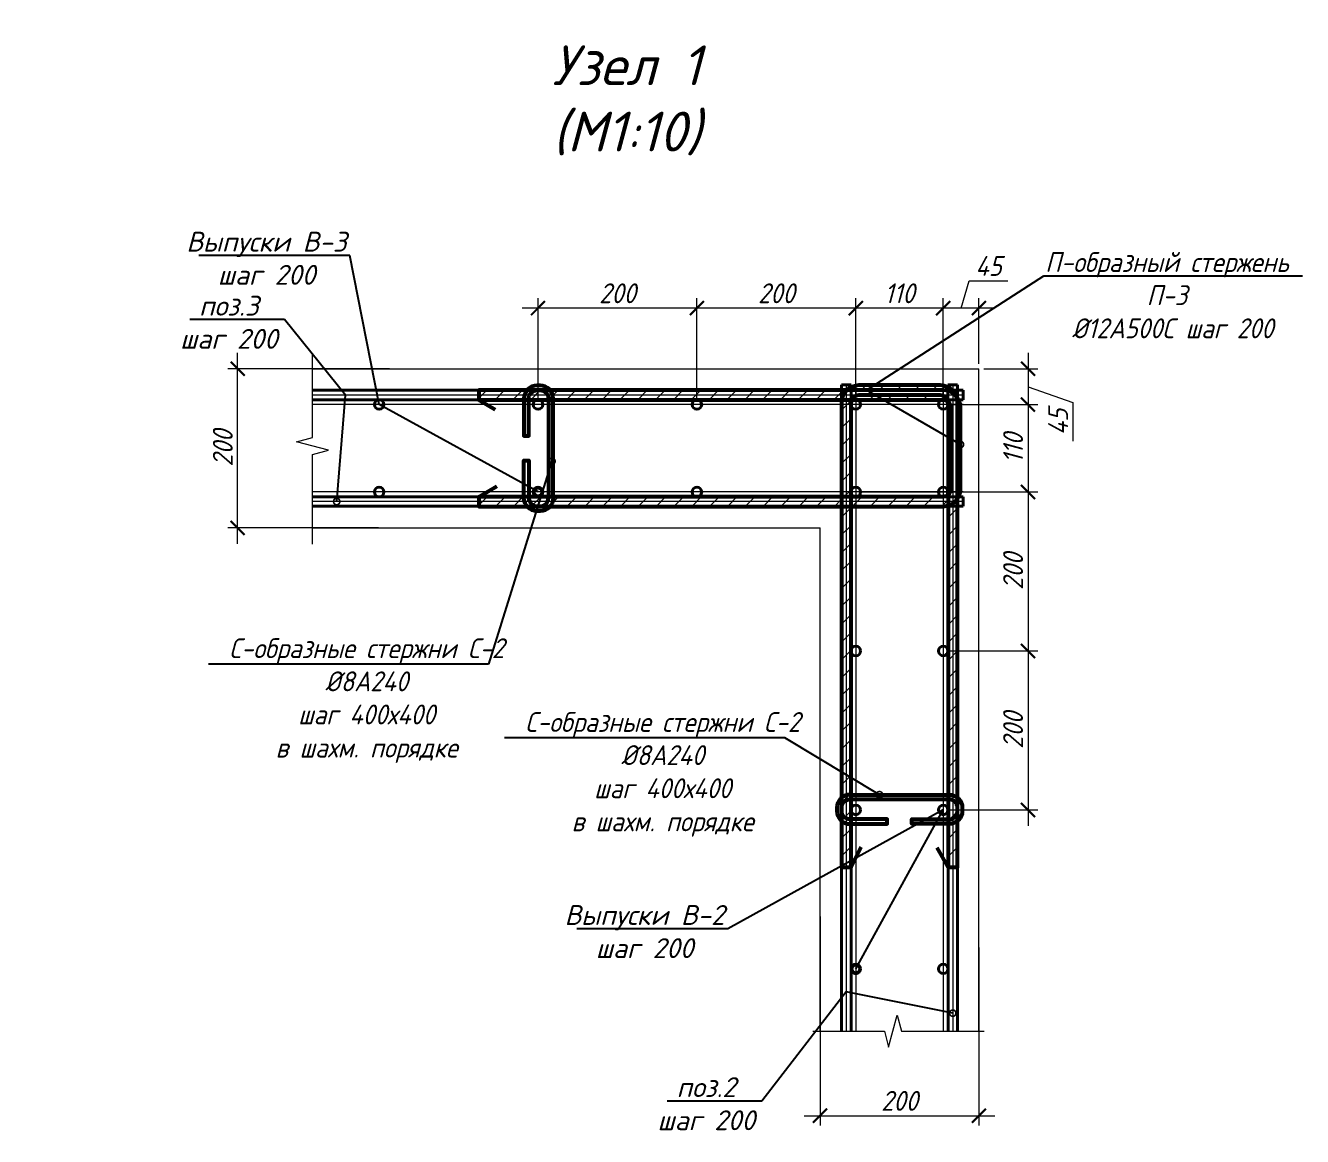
# Model space of a CAD drawing. Header units: millimetres. Extents: x 504091 to 2165846, y 135022 to 442887.
# Drawn here: x 1557423 to 1559030, y 250340 to 251738 of the extents above; entities that cross this region are included whole.
import ezdxf
from ezdxf import colors
from ezdxf.entities.mleader import LeaderData, LeaderLine
from ezdxf.math import Vec2, Vec3

# ---------------------------------------------------------------- set-up
doc = ezdxf.new("R2010")
doc.units = ezdxf.units.MM
doc.layers.get('Defpoints').update_dxf_attribs({"color": 255})
doc.layers.add('!Defpoints', color=255, linetype='Continuous', lineweight=5, plot=False)
doc.layers.add('PDF _Геометрия', color=7, linetype='Continuous')
doc.layers.add('SGRAND', color=7, linetype='Continuous')
for name, color, linetype, lineweight in [('Арматура 12', 26, 'Continuous', 50), ('Монолит тонкий', 204, 'Continuous', 9), ('Размер', 7, 'Continuous', 13), ('Размеры КР', 164, 'Continuous', 9)]:
    doc.layers.add(name, color=color, linetype=linetype, lineweight=lineweight)
doc.styles.add('GOST 2.304_new', font='isocpeur.ttf', dxfattribs={"width": 0.9, "oblique": 15})
doc.dimstyles.new('SPDS 1_10', dxfattribs={"dimscale": 10, "dimtxt": 2.5, "dimasz": 1.77, "dimexe": 1.25, "dimexo": 0.625, "dimtad": 1, "dimdec": 0, "dimrnd": 0.001, "dimtxsty": 'GOST 2.304_new', "dimblk": 'ARCHTICK', "dimcen": 2.5, "dimdle": 2, "dimclrt": 256, "dimadec": 0, "dimazin": 2, "dimtfac": 0.75, "dimtdec": 0, "dimtmove": 1, "dimatfit": 3, "dimfxl": 0, "dimtolj": 1, "dimlwd": 9, "dimlwe": 9, "dimarcsym": 0})

# ---------------------------------------------------------------- blocks, each defined once
blk = doc.blocks.new('_DotSmall')
at = {"color": 0, "linetype": 'ByBlock', "lineweight": 35, "const_width": 0.5}
blk.add_lwpolyline([(-0.0625, 0, 1), (0.0625, 0, 1)], format="xyb", close=True, dxfattribs=at)
blk = doc.blocks.new('_ArchTick')
at = {"color": 0, "linetype": 'ByBlock', "const_width": 0.15}
blk.add_lwpolyline([(-0.5, -0.5), (0.5, 0.5)], dxfattribs=at)
blk = doc.blocks.new('*D4878')
at = {"layer": 'Defpoints', "color": 0, "lineweight": 20, "transparency": 16777216}
for p in [(1558622.8, 251305.8), (1558577.8, 251260.8), (1558684.6, 251260.8)]:
    blk.add_point(p, dxfattribs=at)
at = {"layer": 'Размеры КР', "color": 0, "lineweight": 9, "transparency": 16777216}
for p, q in [((1558684.6, 251325.8), (1558684.6, 251240.8)), ((1558629.1, 251305.8), (1558697.1, 251305.8)), ((1558684.6, 251283.3), (1558741.2, 251263.2)), ((1558741.2, 251263.2), (1558741.2, 251214.7)), ((1558584.1, 251260.8), (1558697.1, 251260.8))]:
    blk.add_line(p, q, dxfattribs=at)
at = {"layer": 'Размеры КР', "color": 0, "lineweight": 9, "transparency": 16777216, "xscale": 17.7, "yscale": 17.7, "zscale": 17.7}
for p, rotation in [((1558684.6, 251305.8), 90), ((1558684.6, 251260.8), 270)]:
    blk.add_blockref('_ArchTick', p, dxfattribs=dict(at, rotation=rotation))
at = {"layer": 'Размеры КР', "lineweight": 20, "transparency": 16777216, "insert": (1558722.5, 251238.9), "char_height": 25, "attachment_point": 5, "rotation": 90, "style": 'GOST 2.304_new'}
blk.add_mtext('\\A1;45', dxfattribs=at)
blk = doc.blocks.new('*D4879')
at = {"layer": 'Defpoints', "color": 0, "lineweight": 20, "transparency": 16777216}
for p in [(1558577.8, 251260.8), (1558467.8, 251150.8), (1558684.6, 251150.8)]:
    blk.add_point(p, dxfattribs=at)
at = {"layer": 'Размеры КР', "color": 0, "lineweight": 9, "transparency": 16777216}
for p, q in [((1558684.6, 251280.8), (1558684.6, 251130.8)), ((1558584.1, 251260.8), (1558697.1, 251260.8)), ((1558474.1, 251150.8), (1558697.1, 251150.8))]:
    blk.add_line(p, q, dxfattribs=at)
at = {"layer": 'Размеры КР', "color": 0, "lineweight": 9, "transparency": 16777216, "xscale": 17.7, "yscale": 17.7, "zscale": 17.7}
for p, rotation in [((1558684.6, 251260.8), 90), ((1558684.6, 251150.8), 270)]:
    blk.add_blockref('_ArchTick', p, dxfattribs=dict(at, rotation=rotation))
at = {"layer": 'Размеры КР', "lineweight": 20, "transparency": 16777216, "insert": (1558665.8, 251205.8), "char_height": 25, "attachment_point": 5, "rotation": 90, "style": 'GOST 2.304_new'}
blk.add_mtext('\\A1;110', dxfattribs=at)
blk = doc.blocks.new('*D4880')
at = {"layer": 'Defpoints', "color": 0, "lineweight": 20, "transparency": 16777216}
for p in [(1558467.8, 251150.8), (1558577.9, 250950.8), (1558684.6, 250950.8)]:
    blk.add_point(p, dxfattribs=at)
at = {"layer": 'Размеры КР', "color": 0, "lineweight": 9, "transparency": 16777216}
for p, q in [((1558684.6, 251170.8), (1558684.6, 250930.8)), ((1558474.1, 251150.8), (1558697.1, 251150.8)), ((1558584.1, 250950.8), (1558697.1, 250950.8))]:
    blk.add_line(p, q, dxfattribs=at)
at = {"layer": 'Размеры КР', "color": 0, "lineweight": 9, "transparency": 16777216, "xscale": 17.7, "yscale": 17.7, "zscale": 17.7}
for p, rotation in [((1558684.6, 251150.8), 90), ((1558684.6, 250950.8), 270)]:
    blk.add_blockref('_ArchTick', p, dxfattribs=dict(at, rotation=rotation))
at = {"layer": 'Размеры КР', "lineweight": 20, "transparency": 16777216, "insert": (1558665.8, 251050.8), "char_height": 25, "attachment_point": 5, "rotation": 90, "style": 'GOST 2.304_new'}
blk.add_mtext('\\A1;200', dxfattribs=at)
blk = doc.blocks.new('*D4881')
at = {"layer": 'Defpoints', "color": 0, "lineweight": 20, "transparency": 16777216}
for p in [(1558577.9, 250950.8), (1558577.9, 250750.8), (1558684.6, 250750.8)]:
    blk.add_point(p, dxfattribs=at)
at = {"layer": 'Размеры КР', "color": 0, "lineweight": 9, "transparency": 16777216}
for p, q in [((1558684.6, 250970.8), (1558684.6, 250730.8)), ((1558584.1, 250950.8), (1558697.1, 250950.8)), ((1558584.1, 250750.8), (1558697.1, 250750.8))]:
    blk.add_line(p, q, dxfattribs=at)
at = {"layer": 'Размеры КР', "color": 0, "lineweight": 9, "transparency": 16777216, "xscale": 17.7, "yscale": 17.7, "zscale": 17.7}
for p, rotation in [((1558684.6, 250950.8), 90), ((1558684.6, 250750.8), 270)]:
    blk.add_blockref('_ArchTick', p, dxfattribs=dict(at, rotation=rotation))
at = {"layer": 'Размеры КР', "lineweight": 20, "transparency": 16777216, "insert": (1558665.8, 250850.8), "char_height": 25, "attachment_point": 5, "rotation": 90, "style": 'GOST 2.304_new'}
blk.add_mtext('\\A1;200', dxfattribs=at)
blk = doc.blocks.new('*D4882')
at = {"layer": 'Defpoints', "color": 0, "lineweight": 20, "transparency": 16777216}
for p in [(1558577.8, 251382.1), (1558622.8, 251305.8), (1558577.8, 251260.8)]:
    blk.add_point(p, dxfattribs=at)
at = {"layer": 'Размеры КР', "color": 0, "lineweight": 9, "transparency": 16777216}
for p, q in [((1558600.3, 251382.1), (1558610.6, 251416.4)), ((1558610.6, 251416.4), (1558659.1, 251416.4)), ((1558577.8, 251267.1), (1558577.8, 251394.6)), ((1558622.8, 251312.1), (1558622.8, 251394.6)), ((1558642.8, 251382.1), (1558557.8, 251382.1))]:
    blk.add_line(p, q, dxfattribs=at)
at = {"layer": 'Размеры КР', "color": 0, "lineweight": 9, "transparency": 16777216, "xscale": 17.7, "yscale": 17.7, "zscale": 17.7, "rotation": 180}
blk.add_blockref('_ArchTick', (1558577.8, 251382.1), dxfattribs=at)
at = {"layer": 'Размеры КР', "color": 0, "lineweight": 9, "transparency": 16777216, "xscale": 17.7, "yscale": 17.7, "zscale": 17.7}
blk.add_blockref('_ArchTick', (1558622.8, 251382.1), dxfattribs=at)
at = {"layer": 'Размеры КР', "lineweight": 20, "transparency": 16777216, "insert": (1558634.9, 251435.2), "char_height": 25, "attachment_point": 5, "style": 'GOST 2.304_new'}
blk.add_mtext('\\A1;45', dxfattribs=at)
blk = doc.blocks.new('*D4883')
at = {"layer": 'Defpoints', "color": 0, "lineweight": 20, "transparency": 16777216}
for p in [(1558467.8, 251382.1), (1558467.8, 251260.8), (1558577.8, 251260.8)]:
    blk.add_point(p, dxfattribs=at)
at = {"layer": 'Размеры КР', "color": 0, "lineweight": 9, "transparency": 16777216}
for p, q in [((1558467.8, 251267), (1558467.8, 251394.6)), ((1558577.8, 251267.1), (1558577.8, 251394.6)), ((1558597.8, 251382.1), (1558447.8, 251382.1))]:
    blk.add_line(p, q, dxfattribs=at)
at = {"layer": 'Размеры КР', "color": 0, "lineweight": 9, "transparency": 16777216, "xscale": 17.7, "yscale": 17.7, "zscale": 17.7, "rotation": 180}
blk.add_blockref('_ArchTick', (1558467.8, 251382.1), dxfattribs=at)
at = {"layer": 'Размеры КР', "color": 0, "lineweight": 9, "transparency": 16777216, "xscale": 17.7, "yscale": 17.7, "zscale": 17.7}
blk.add_blockref('_ArchTick', (1558577.8, 251382.1), dxfattribs=at)
at = {"layer": 'Размеры КР', "lineweight": 20, "transparency": 16777216, "insert": (1558522.8, 251400.8), "char_height": 25, "attachment_point": 5, "style": 'GOST 2.304_new'}
blk.add_mtext('\\A1;110', dxfattribs=at)
blk = doc.blocks.new('*D4884')
at = {"layer": 'Defpoints', "color": 0, "lineweight": 20, "transparency": 16777216}
for p in [(1558267.8, 251382.1), (1558267.8, 251260.8), (1558467.8, 251260.8)]:
    blk.add_point(p, dxfattribs=at)
at = {"layer": 'Размеры КР', "color": 0, "lineweight": 9, "transparency": 16777216}
for p, q in [((1558267.8, 251267.1), (1558267.8, 251394.6)), ((1558467.8, 251267), (1558467.8, 251394.6)), ((1558487.8, 251382.1), (1558247.8, 251382.1))]:
    blk.add_line(p, q, dxfattribs=at)
at = {"layer": 'Размеры КР', "color": 0, "lineweight": 9, "transparency": 16777216, "xscale": 17.7, "yscale": 17.7, "zscale": 17.7, "rotation": 180}
blk.add_blockref('_ArchTick', (1558267.8, 251382.1), dxfattribs=at)
at = {"layer": 'Размеры КР', "color": 0, "lineweight": 9, "transparency": 16777216, "xscale": 17.7, "yscale": 17.7, "zscale": 17.7}
blk.add_blockref('_ArchTick', (1558467.8, 251382.1), dxfattribs=at)
at = {"layer": 'Размеры КР', "lineweight": 20, "transparency": 16777216, "insert": (1558367.8, 251400.8), "char_height": 25, "attachment_point": 5, "style": 'GOST 2.304_new'}
blk.add_mtext('\\A1;200', dxfattribs=at)
blk = doc.blocks.new('*D4885')
at = {"layer": 'Defpoints', "color": 0, "lineweight": 20, "transparency": 16777216}
for p in [(1558067.8, 251382.1), (1558067.8, 251260.8), (1558267.8, 251260.8)]:
    blk.add_point(p, dxfattribs=at)
at = {"layer": 'Размеры КР', "color": 0, "lineweight": 9, "transparency": 16777216}
for p, q in [((1558067.8, 251267.1), (1558067.8, 251394.6)), ((1558267.8, 251267.1), (1558267.8, 251394.6)), ((1558287.8, 251382.1), (1558047.8, 251382.1))]:
    blk.add_line(p, q, dxfattribs=at)
at = {"layer": 'Размеры КР', "color": 0, "lineweight": 9, "transparency": 16777216, "xscale": 17.7, "yscale": 17.7, "zscale": 17.7, "rotation": 180}
blk.add_blockref('_ArchTick', (1558067.8, 251382.1), dxfattribs=at)
at = {"layer": 'Размеры КР', "color": 0, "lineweight": 9, "transparency": 16777216, "xscale": 17.7, "yscale": 17.7, "zscale": 17.7}
blk.add_blockref('_ArchTick', (1558267.8, 251382.1), dxfattribs=at)
at = {"layer": 'Размеры КР', "lineweight": 20, "transparency": 16777216, "insert": (1558167.8, 251400.8), "char_height": 25, "attachment_point": 5, "style": 'GOST 2.304_new'}
blk.add_mtext('\\A1;200', dxfattribs=at)
blk = doc.blocks.new('*D4886')
at = {"layer": 'Defpoints', "color": 0, "lineweight": 20, "transparency": 16777216}
for p in [(1558422.8, 250622.8), (1558622.8, 250583.9), (1558622.8, 250366.1)]:
    blk.add_point(p, dxfattribs=at)
at = {"layer": 'Размеры КР', "color": 0, "lineweight": 9, "transparency": 16777216}
for p, q in [((1558422.8, 250616.6), (1558422.8, 250353.6)), ((1558622.8, 250577.6), (1558622.8, 250353.6)), ((1558402.8, 250366.1), (1558642.8, 250366.1))]:
    blk.add_line(p, q, dxfattribs=at)
at = {"layer": 'Размеры КР', "color": 0, "lineweight": 9, "transparency": 16777216, "xscale": 17.7, "yscale": 17.7, "zscale": 17.7, "rotation": 180}
blk.add_blockref('_ArchTick', (1558422.8, 250366.1), dxfattribs=at)
at = {"layer": 'Размеры КР', "color": 0, "lineweight": 9, "transparency": 16777216, "xscale": 17.7, "yscale": 17.7, "zscale": 17.7}
blk.add_blockref('_ArchTick', (1558622.8, 250366.1), dxfattribs=at)
at = {"layer": 'Размеры КР', "lineweight": 20, "transparency": 16777216, "insert": (1558522.8, 250384.8), "char_height": 25, "attachment_point": 5, "style": 'GOST 2.304_new'}
blk.add_mtext('\\A1;200', dxfattribs=at)
blk = doc.blocks.new('*D4887')
at = {"layer": 'Defpoints', "color": 0, "lineweight": 20, "transparency": 16777216}
for p in [(1557689.7, 251305.8), (1557887.1, 251305.8), (1557873.1, 251105.7)]:
    blk.add_point(p, dxfattribs=at)
at = {"layer": 'Размеры КР', "color": 0, "lineweight": 9, "transparency": 16777216}
for p, q in [((1557689.7, 251085.7), (1557689.7, 251325.8)), ((1557880.8, 251305.8), (1557677.2, 251305.8)), ((1557866.8, 251105.7), (1557677.2, 251105.7))]:
    blk.add_line(p, q, dxfattribs=at)
at = {"layer": 'Размеры КР', "color": 0, "lineweight": 9, "transparency": 16777216, "xscale": 17.7, "yscale": 17.7, "zscale": 17.7}
for p, rotation in [((1557689.7, 251305.8), 90), ((1557689.7, 251105.7), 270)]:
    blk.add_blockref('_ArchTick', p, dxfattribs=dict(at, rotation=rotation))
at = {"layer": 'Размеры КР', "lineweight": 20, "transparency": 16777216, "insert": (1557671, 251205.8), "char_height": 25, "attachment_point": 5, "rotation": 90, "style": 'GOST 2.304_new'}
blk.add_mtext('\\A1;200', dxfattribs=at)

msp = doc.modelspace()

# ---------------------------------------------------------------- hatches: boundary and pattern name
at = {"layer": 'SGRAND', "lineweight": 20}
h = msp.add_hatch(dxfattribs=at)
h.set_pattern_fill('ANSI31', color=256, scale=5)
h.set_pattern_definition([(45, (651019.845, 10989.58), (-11.22532015, 11.22532015), [])])
edge = h.paths.add_edge_path()
edge.add_arc((1558577.6575, 251154.6428), 9.9, -90, 0, ccw=False)
edge.add_line((1558577.6575, 251144.7428), (1557993.4554, 251144.7428))
edge.add_line((1557993.4554, 251144.7428), (1557993.4554, 251132.7428))
edge.add_line((1557993.4554, 251132.7428), (1558577.6575, 251132.7428))
edge.add_arc((1558577.6575, 251154.6428), 21.9, 270, 360)
edge.add_line((1558599.5575, 251154.6428), (1558599.5575, 251256.9106))
edge.add_arc((1558577.6575, 251256.9106), 21.9, 360, 450)
edge.add_line((1558577.6575, 251278.8106), (1557993.4554, 251278.8106))
edge.add_line((1557993.4554, 251278.8106), (1557993.4554, 251266.8106))
edge.add_line((1557993.4554, 251266.8106), (1558577.6575, 251266.8106))
edge.add_arc((1558577.6575, 251256.9106), 9.9, 0, 90, ccw=False)
edge.add_line((1558587.5575, 251256.9106), (1558587.5575, 251154.6428))
edge = h.paths.add_edge_path()
edge.add_arc((1558574.0166, 251263.1045), 9.9, 0, 90, ccw=False)
edge.add_line((1558583.9166, 251263.1045), (1558583.9166, 250678.9024))
edge.add_line((1558583.9166, 250678.9024), (1558595.9166, 250678.9024))
edge.add_line((1558595.9166, 250678.9024), (1558595.9166, 251263.1045))
edge.add_arc((1558574.0166, 251263.1045), 21.9, 0, 90)
edge.add_line((1558574.0166, 251285.0045), (1558471.7488, 251285.0045))
edge.add_arc((1558471.7488, 251263.1045), 21.9, 90, 180)
edge.add_line((1558449.8488, 251263.1045), (1558449.8488, 250678.9024))
edge.add_line((1558449.8488, 250678.9024), (1558461.8488, 250678.9024))
edge.add_line((1558461.8488, 250678.9024), (1558461.8488, 251263.1045))
edge.add_arc((1558471.7488, 251263.1045), 9.9, 90, 180, ccw=False)
edge.add_line((1558471.7488, 251273.0045), (1558574.0166, 251273.0045))

# ---------------------------------------------------------------- linework, layer by layer
at = {"layer": '!Defpoints', "lineweight": 15, "ltscale": 100}
for p, q in [((1558455.8244, 251285.797), (1558455.8904, 250472.6263)), ((1558467.8244, 251285.798), (1558467.8904, 250472.6263)), ((1558577.8244, 251285.8069), (1558577.8904, 250472.6263)), ((1558589.8244, 251285.8079), (1558589.8904, 250472.6263)), ((1558602.8227, 251272.8106), (1557783.7999, 251272.8106)), ((1558602.8227, 251260.8106), (1557783.7999, 251260.8106)), ((1558602.8227, 251150.8106), (1557783.7999, 251150.8106)), ((1558602.8227, 251138.8106), (1557783.7999, 251138.8106))]:
    msp.add_line(p, q, dxfattribs=at)
at = {"layer": 'PDF _Геометрия', "lineweight": 9}
for points in [[(1557783.7999, 251085.187), (1557783.7999, 251197.9585), (1557803.9011, 251203.2483), (1557763.9103, 251214.0394), (1557783.7999, 251219.3292), (1557783.7999, 251323.3942)], [(1558413.5788, 250472.6263), (1558503.8589, 250472.6263), (1558509.1487, 250452.5251), (1558519.9398, 250492.5159), (1558525.2296, 250472.6263), (1558629.2946, 250472.6263)]]:
    msp.add_lwpolyline(points, dxfattribs=at)
at = {"layer": 'Арматура 12', "lineweight": 53, "ltscale": 20}
for p, q in [((1557993.4554, 251266.8106), (1558013.7935, 251254.3871)), ((1558080.9728, 251266.3106), (1558080.9728, 251144.8106)), ((1558086.9728, 251144.8106), (1558086.9728, 251266.3106)), ((1557993.4554, 251144.7428), (1558015.9944, 251158.2081)), ((1558461.8662, 250769.9476), (1558583.3662, 250769.9574)), ((1558583.3667, 250763.9574), (1558461.8667, 250763.9476)), ((1558461.8488, 250678.9024), (1558474.473, 250704.434)), ((1558583.9166, 250678.9024), (1558570.368, 250703.0033))]:
    msp.add_line(p, q, dxfattribs=at)
for points in [[(1558587.5575, 251154.6428, -0.414213562), (1558577.6575, 251144.7428), (1557993.4554, 251144.7428), (1557993.4554, 251132.7428), (1558577.6575, 251132.7428, 0.414213562), (1558599.5575, 251154.6428), (1558599.5575, 251256.9106, 0.414213562), (1558577.6575, 251278.8106), (1557993.4554, 251278.8106), (1557993.4554, 251266.8106), (1558577.6575, 251266.8106, -0.414213562), (1558587.5575, 251256.9106)], [(1558574.0166, 251273.0045, -0.414213562), (1558583.9166, 251263.1045), (1558583.9166, 250678.9024), (1558595.9166, 250678.9024), (1558595.9166, 251263.1045, 0.414213562), (1558574.0166, 251285.0045), (1558471.7488, 251285.0045, 0.414213562), (1558449.8488, 251263.1045), (1558449.8488, 250678.9024), (1558461.8488, 250678.9024), (1558461.8488, 251263.1045, -0.414213562), (1558471.7488, 251273.0045)]]:
    msp.add_lwpolyline(points, format="xyb", close=True, dxfattribs=at)
for points in [[(1558086.9728, 251266.5544), (1558086.9728, 251268.3106, 0.414213562), (1558070.4728, 251284.8106), (1558066.6275, 251284.8106, 0.414213562), (1558050.1275, 251268.3106), (1558050.1275, 251221.3807), (1558056.1275, 251221.3807), (1558056.1275, 251268.3106, -0.414213562), (1558066.6275, 251278.8106), (1558070.4728, 251278.8106, -0.414213562), (1558080.9728, 251268.3106), (1558080.9728, 251266.5544)], [(1558086.9728, 251145.0667), (1558086.9728, 251143.3106, -0.414213562), (1558070.4728, 251126.8106), (1558066.6275, 251126.8106, -0.414213562), (1558050.1275, 251143.3106), (1558050.1275, 251190.2404), (1558056.1275, 251190.2404), (1558056.1275, 251143.3106, 0.414213562), (1558066.6275, 251132.8106), (1558070.4728, 251132.8106, 0.414213562), (1558080.9728, 251143.3106), (1558080.9728, 251145.0667)], [(1558462.1224, 250769.9476), (1558460.3662, 250769.9474, 0.414213562), (1558443.8676, 250753.4461), (1558443.8679, 250749.6008, 0.414213562), (1558460.3692, 250733.1022), (1558507.2991, 250733.106), (1558507.2986, 250739.106), (1558460.3687, 250739.1022, -0.414213562), (1558449.8679, 250749.6013), (1558449.8676, 250753.4466, -0.414213562), (1558460.3667, 250763.9474), (1558462.1229, 250763.9476)], [(1558583.6101, 250769.9575), (1558585.3662, 250769.9576, -0.414213562), (1558601.8676, 250753.4589), (1558601.8679, 250749.6137, -0.414213562), (1558585.3692, 250733.1123), (1558538.4393, 250733.1085), (1558538.4388, 250739.1085), (1558585.3687, 250739.1123, 0.414213562), (1558595.8679, 250749.6132), (1558595.8676, 250753.4585, 0.414213562), (1558585.3667, 250763.9576), (1558583.6106, 250763.9575)]]:
    msp.add_lwpolyline(points, format="xyb", dxfattribs=at)
at = {"layer": 'Монолит тонкий', "lineweight": 15, "ltscale": 100}
for p, q in [((1557783.7999, 251305.7424), (1558622.8227, 251305.8106)), ((1558622.8227, 250472.6263), (1558622.8227, 251305.8106)), ((1557783.7999, 251105.7424), (1558422.8227, 251105.7943)), ((1558422.8227, 250472.6263), (1558422.8227, 251105.7943))]:
    msp.add_line(p, q, dxfattribs=at)
at = {"layer": 'Размеры КР', "lineweight": 40}
for p, q in [((1558602.8227, 251278.8106), (1557783.7999, 251278.8106)), ((1558449.8244, 251285.7965), (1558461.8244, 251285.7975)), ((1558449.8244, 251285.7965), (1558449.8904, 250472.6263)), ((1558461.8244, 251285.7975), (1558461.8904, 250472.6263)), ((1558583.8244, 251285.8074), (1558595.8244, 251285.8084)), ((1558583.8244, 251285.8074), (1558583.8904, 250472.6263)), ((1558595.8244, 251285.8084), (1558595.8904, 250472.6263)), ((1558602.8227, 251278.8106), (1558602.8227, 251266.8106)), ((1558602.8227, 251266.8106), (1557783.7999, 251266.8106)), ((1558602.8227, 251144.8106), (1557783.7999, 251144.8106)), ((1558602.8227, 251144.8106), (1558602.8227, 251132.8106)), ((1558602.8227, 251132.8106), (1557783.7999, 251132.8106))]:
    msp.add_line(p, q, dxfattribs=at)
for centre in [(1557867.8227, 251260.8106), (1558067.8227, 251260.8106), (1558267.8227, 251260.8106), (1558467.8227, 251260.8106), (1558467.8264, 251260.798), (1558577.8227, 251260.8106), (1558577.8264, 251260.8069), (1557867.8227, 251150.8106), (1558067.8227, 251150.8106), (1558267.8227, 251150.8106), (1558467.8227, 251150.8106), (1558467.8353, 251150.798), (1558577.8227, 251150.8106), (1558577.8353, 251150.8069), (1558467.8516, 250950.798), (1558577.8516, 250950.8069), (1558467.8678, 250750.798), (1558577.8678, 250750.8069), (1558467.884, 250550.798), (1558577.884, 250550.8069)]:
    msp.add_circle(centre, 6, dxfattribs=at)

# ---------------------------------------------------------------- texts
at = {"layer": 'Размер', "ltscale": 20, "insert": (1558179.4211, 251574.3481), "char_height": 50, "width": 511.854399, "attachment_point": 8, "style": 'GOST 2.304_new', "bg_fill": 2}
msp.add_mtext('\\A1;{\\W1;Узел 1\\P(М1:10)}', dxfattribs=at)

# ---------------------------------------------------------------- dimensions: what is measured, and where the dimension line sits
at = {"layer": 'Размеры КР', "lineweight": 20}
for base, p1, p2, picture, middle in [((1558577.8227, 251382.0705), (1558622.8227, 251305.8106), (1558577.8227, 251260.8106), '*D4882', (1558616.8852, 251435.1955)), ((1558067.8227, 251382.0705), (1558267.8227, 251260.8106), (1558067.8227, 251260.8106), '*D4885', (1558167.8227, 251400.8205)), ((1558267.8227, 251382.0705), (1558467.8264, 251260.798), (1558267.8227, 251260.8106), '*D4884', (1558367.8246, 251400.8205)), ((1558467.8264, 251382.0705), (1558577.8227, 251260.8106), (1558467.8264, 251260.798), '*D4883', (1558522.8246, 251400.8205)), ((1558622.8227, 250366.0666), (1558422.8227, 250622.8067), (1558622.8227, 250583.8903), '*D4886', (1558522.8227, 250384.8166))]:
    dim = msp.add_linear_dim(base=base, p1=p1, p2=p2, dimstyle='SPDS 1_10', dxfattribs=at)
    dim.commit()
    dim.dimension.update_dxf_attribs({"geometry": picture, "text_midpoint": middle})
for base, p1, p2, picture, middle in [((1557689.7273, 251305.7508), (1557873.0832, 251105.7497), (1557887.0971, 251305.7508), '*D4887', (1557670.9773, 251205.7502)), ((1558684.5611, 251150.798), (1558577.8227, 251260.8106), (1558467.8353, 251150.798), '*D4879', (1558665.8111, 251205.8043)), ((1558684.5611, 250950.8069), (1558467.8353, 251150.798), (1558577.8516, 250950.8069), '*D4880', (1558665.8111, 251050.8024)), ((1558684.5611, 250750.8069), (1558577.8516, 250950.8069), (1558577.8678, 250750.8069), '*D4881', (1558665.8111, 250850.8069))]:
    dim = msp.add_linear_dim(base=base, p1=p1, p2=p2, angle=270, dimstyle='SPDS 1_10', dxfattribs=at)
    dim.commit()
    dim.dimension.update_dxf_attribs({"geometry": picture, "text_midpoint": middle})
dim = msp.add_linear_dim(base=(1558684.5611, 251260.8106), p1=(1558622.8227, 251305.8106), p2=(1558577.8227, 251260.8106), angle=270, dimstyle='SPDS 1_10', dxfattribs=at)
dim.commit()
dim.dimension.update_dxf_attribs({"geometry": '*D4878', "text_midpoint": (1558741.207, 251256.9065), "dimtype": 160})

# ---------------------------------------------------------------- leaders
at = {"layer": 'Размер', "ltscale": 20}
ml = msp.add_multileader_mtext('Standard', dxfattribs=at)
ml.set_content('\\A1;{\\W1;Выпуски В-3\\Pшаг 200}', color=256, style='GOST 2.304_new')
ml.set_leader_properties()
ml.set_arrow_properties(name='DOTSMALL')
ml.build(insert=Vec2(0, 0))
ml.multileader.update_dxf_attribs({"text_left_attachment_type": 6, "text_right_attachment_type": 6, "dogleg_length": 3.2, "arrow_head_size": 16})
ctx = ml.context
ctx.base_point, ctx.char_height, ctx.arrow_head_size, ctx.landing_gap_size, ctx.plane_origin = Vec3(1557624.3561, 251448.1936), 25, 16, 0, Vec3(1603524.8264, -39446.53)
ctx.left_attachment, ctx.right_attachment, ctx.text_align_type = 6, 6, 1
notes = []
notes.append((ctx, [(1, (1, 1, 0), (1557830.9536, 251448.1936), (-1, 0), 3.2, [(1, [(1558067.8227, 251150.8106), (1557867.8227, 251260.8106)], 0, [])])]))
ctx.mtext.insert, ctx.mtext.rotation, ctx.mtext.width, ctx.mtext.alignment, ctx.mtext.flow_direction = Vec3(1557726.0548, 251478.1936), 6.283185307, 511.854399, 2, 5
ml = msp.add_multileader_mtext('Standard', dxfattribs=at)
ml.set_content('\\A1;П-образный стержень П-3\\P %%C12А500С шаг 200', color=256, style='GOST 2.304_new')
ml.set_leader_properties()
ml.set_arrow_properties(name='DOTSMALL')
ml.build(insert=Vec2(0, 0))
ml.multileader.update_dxf_attribs({"text_left_attachment_type": 6, "text_right_attachment_type": 6, "arrow_head_size": 16})
ctx = ml.context
ctx.base_point, ctx.char_height, ctx.arrow_head_size, ctx.landing_gap_size, ctx.plane_origin = Vec3(1558707.7693, 251422.5739), 25, 16, 0, Vec3(1557703.9074, 239061.9283)
ctx.left_attachment, ctx.right_attachment, ctx.text_align_type = 6, 6, 1
notes.append((ctx, [(1, (1, 1, 0), (1558704.5693, 251422.5739), (1, 0), 3.2, [(0, [(1558599.5575, 251210.5475), (1558481.4111, 251278.8106)], 0, [])])]))
ctx.mtext.insert, ctx.mtext.width, ctx.mtext.alignment, ctx.mtext.flow_direction = Vec3(1558859.5161, 251452.5739), 319.103181, 2, 5
ml = msp.add_multileader_mtext('Standard', dxfattribs=at)
ml.set_content('\\A1;{\\W1;поз.3\\Pшаг 200}', color=256, style='GOST 2.304_new')
ml.set_leader_properties()
ml.set_arrow_properties(name='DOTSMALL')
ml.build(insert=Vec2(0, 0))
ml.multileader.update_dxf_attribs({"text_left_attachment_type": 6, "text_right_attachment_type": 6, "dogleg_length": 3.2, "arrow_head_size": 16})
ctx = ml.context
ctx.base_point, ctx.char_height, ctx.arrow_head_size, ctx.landing_gap_size, ctx.plane_origin = Vec3(1557611.6929, 251367.6448), 25, 16, 0, Vec3(1603652.7075, -39511.7958)
ctx.left_attachment, ctx.right_attachment, ctx.text_align_type = 6, 6, 1
notes.append((ctx, [(1, (1, 1, 0), (1557748.7808, 251367.6448), (-1, 0), 3.2, [(1, [(1557814.3674, 251138.8106), (1557825.324, 251272.8106)], 0, [])])]))
ctx.mtext.insert, ctx.mtext.rotation, ctx.mtext.width, ctx.mtext.alignment, ctx.mtext.flow_direction = Vec3(1557678.6368, 251397.6448), 6.283185307, 511.854399, 2, 5
ml = msp.add_multileader_mtext('Standard', dxfattribs=at)
ml.set_content('\\A1;С-образные стержни С-2 %%C8А240\\Pшаг 400х400\\Pв шахм. порядке ', color=256, style='GOST 2.304_new')
ml.set_leader_properties()
ml.set_arrow_properties(name='DOTSMALL')
ml.build(insert=Vec2(0, 0))
ml.multileader.update_dxf_attribs({"text_left_attachment_type": 6, "text_right_attachment_type": 6, "dogleg_length": 3.2, "arrow_head_size": 16})
ctx = ml.context
ctx.base_point, ctx.char_height, ctx.arrow_head_size, ctx.landing_gap_size, ctx.plane_origin = Vec3(1557701.5354, 250934.2641), 25, 16, 0, Vec3(1555770.5131, 220907.9632)
ctx.left_attachment, ctx.right_attachment, ctx.text_align_type = 6, 6, 1
notes.append((ctx, [(0, (1, 1, 0), (1558005.6777, 250934.2641), (-1, 0), 3.2, [(1, [(1558085.3739, 251189.3861)], 0, [])])]))
ctx.mtext.insert, ctx.mtext.width, ctx.mtext.defined_height, ctx.mtext.alignment, ctx.mtext.flow_direction = Vec3(1557852.0066, 250966.7641), 345.885042, 57.9167, 2, 5
ml = msp.add_multileader_mtext('Standard', dxfattribs=at)
ml.set_content('\\A1;С-образные стержни С-2 %%C8А240\\Pшаг 400х400\\Pв шахм. порядке ', color=256, style='GOST 2.304_new')
ml.set_leader_properties()
ml.set_arrow_properties(name='DOTSMALL')
ml.build(insert=Vec2(0, 0))
ml.multileader.update_dxf_attribs({"text_left_attachment_type": 6, "text_right_attachment_type": 6, "dogleg_length": 3.2, "arrow_head_size": 16})
ctx = ml.context
ctx.base_point, ctx.char_height, ctx.arrow_head_size, ctx.landing_gap_size, ctx.plane_origin = Vec3(1558074.1698, 250841.4237), 25, 16, 0, Vec3(1556143.1475, 220815.1228)
ctx.left_attachment, ctx.right_attachment, ctx.text_align_type = 6, 6, 1
notes.append((ctx, [(0, (1, 1, 0), (1558378.3121, 250841.4237), (-1, 0), 3.2, [(1, [(1558497.6105, 250769.9505)], 0, [])])]))
ctx.mtext.insert, ctx.mtext.width, ctx.mtext.defined_height, ctx.mtext.alignment, ctx.mtext.flow_direction = Vec3(1558224.641, 250873.9237), 345.885042, 57.9167, 2, 5
ml = msp.add_multileader_mtext('Standard', dxfattribs=at)
ml.set_content('\\A1;{\\W1;Выпуски В-2\\Pшаг 200}', color=256, style='GOST 2.304_new')
ml.set_leader_properties()
ml.set_arrow_properties(name='DOTSMALL')
ml.build(insert=Vec2(0, 0))
ml.multileader.update_dxf_attribs({"text_left_attachment_type": 6, "text_right_attachment_type": 6, "dogleg_length": 3.2, "arrow_head_size": 16})
ctx = ml.context
ctx.base_point, ctx.char_height, ctx.arrow_head_size, ctx.landing_gap_size, ctx.plane_origin = Vec3(1558100.2034, 250601.1159), 25, 16, 0, Vec3(1604415.742, -40148.1525)
ctx.left_attachment, ctx.right_attachment, ctx.text_align_type = 6, 6, 1
notes.append((ctx, [(1, (1, 1, 0), (1558306.8008, 250601.1159), (-1, 0), 3.2, [(1, [(1558467.884, 250550.798), (1558577.8678, 250750.8069)], 0, [])])]))
ctx.mtext.insert, ctx.mtext.rotation, ctx.mtext.width, ctx.mtext.alignment, ctx.mtext.flow_direction = Vec3(1558201.9021, 250631.1159), 6.283185307, 511.854399, 2, 5
ml = msp.add_multileader_mtext('Standard', dxfattribs=at)
ml.set_content('\\A1;{\\W1;поз.2\\Pшаг 200}', color=256, style='GOST 2.304_new')
ml.set_leader_properties()
ml.set_arrow_properties(name='DOTSMALL')
ml.build(insert=Vec2(0, 0))
ml.multileader.update_dxf_attribs({"text_left_attachment_type": 6, "text_right_attachment_type": 6, "dogleg_length": 3.2, "arrow_head_size": 16})
ctx = ml.context
ctx.base_point, ctx.char_height, ctx.arrow_head_size, ctx.landing_gap_size, ctx.plane_origin = Vec3(1558212.5817, 250384.566), 25, 16, 0, Vec3(1604488.6391, -40605.4534)
ctx.left_attachment, ctx.right_attachment, ctx.text_align_type = 6, 6, 1
notes.append((ctx, [(1, (1, 1, 0), (1558349.6695, 250384.566), (-1, 0), 3.2, [(1, [(1558589.8885, 250495.116), (1558455.8864, 250522.1304)], 0, [])])]))
ctx.mtext.insert, ctx.mtext.rotation, ctx.mtext.width, ctx.mtext.alignment, ctx.mtext.flow_direction = Vec3(1558279.5256, 250414.566), 6.283185307, 511.854399, 2, 5
for ctx, leaders in notes:
    for number, flags, end, landing, length, lines in leaders:
        leader = LeaderData()
        leader.index, (leader.has_last_leader_line, leader.has_dogleg_vector, leader.attachment_direction) = number, flags
        leader.last_leader_point, leader.dogleg_vector, leader.dogleg_length = Vec3(end), Vec3(landing), length
        for number, points, colour, breaks in lines:
            line = LeaderLine()
            line.index, line.vertices, line.color, line.breaks = number, Vec3.list(points), colors.encode_raw_color(colour), breaks
            leader.lines.append(line)
        ctx.leaders.append(leader)

doc.saveas('drawing.dxf')
